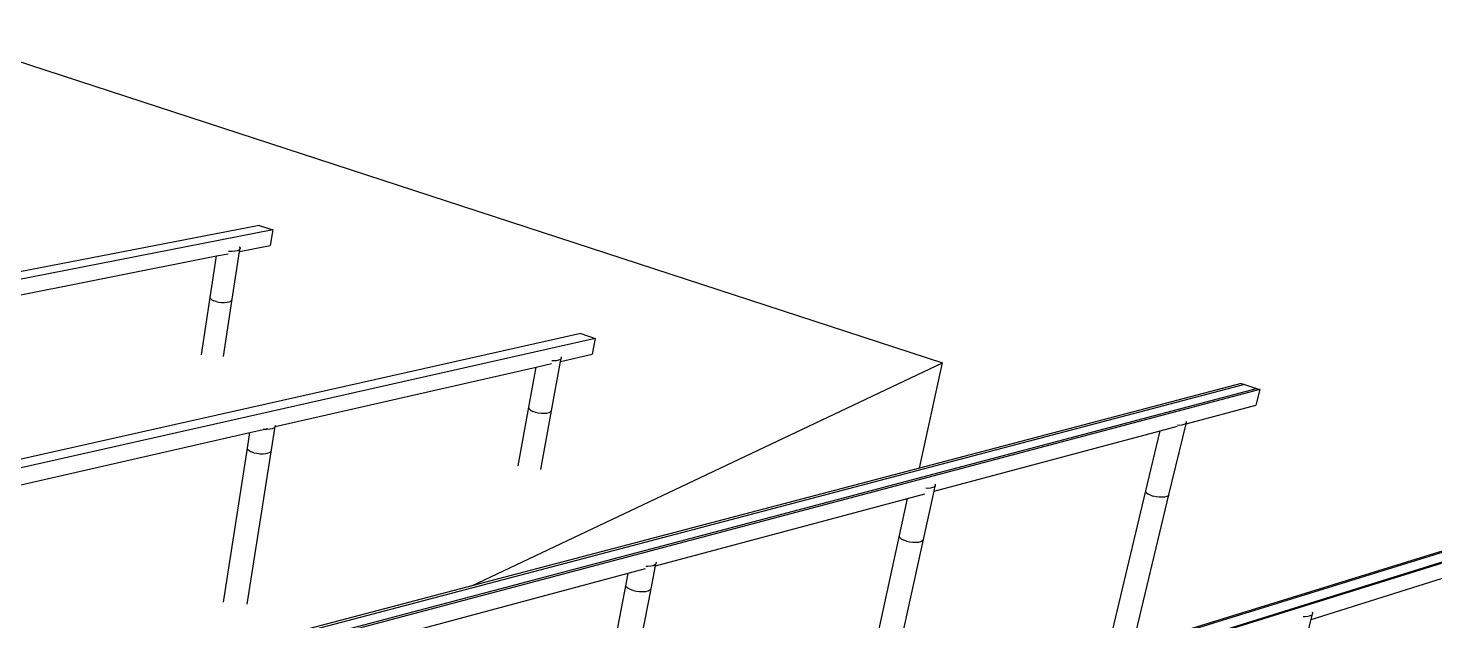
# Model space of a CAD drawing. Header units: inches. Extents: x -1339 to 1886, y -1058 to 789.
# Drawn here: x 789 to 1516, y 470 to 777 of the extents above; entities that cross this region are included whole.
import ezdxf

# ---------------------------------------------------------------- set-up
doc = ezdxf.new("R2010")
doc.units = ezdxf.units.IN
doc.header["$MEASUREMENT"] = 0

msp = doc.modelspace()

# ---------------------------------------------------------------- linework, layer by layer
for p, q in [((731.14, 777.04), (1261.63, 603.79)), ((915.18, 672.58), (-1068.49, 284.88)), ((908.25, 674.91), (586.98, 612.5)), ((908.25, 674.91), (915.18, 672.58)), ((915.18, 672.58), (913.94, 664.59)), ((898.14, 662.58), (897.62, 662.12)), ((897.87, 663.78), (898.03, 663.64)), ((898.02, 661.44), (913.94, 664.59)), ((898.02, 661.44), (898.28, 663.1)), ((898.03, 663.64), (898.28, 663.1)), ((898.28, 663.1), (898.14, 662.58)), ((747.99, 631.74), (886.12, 659.09)), ((882.87, 637.52), (886.12, 659.09)), ((886.12, 659.09), (892.08, 660.27)), ((892.77, 661.42), (892.27, 661.48)), ((894.24, 661.39), (892.77, 661.42)), ((895.6, 661.5), (894.24, 661.39)), ((894.25, 636.75), (898.02, 661.44)), ((896.76, 661.75), (895.6, 661.5)), ((897.62, 662.12), (896.76, 661.75)), ((878.39, 607.92), (882.87, 637.52)), ((883.11, 636.97), (882.87, 637.52)), ((883.11, 636.97), (883.73, 636.43)), ((883.73, 636.43), (884.67, 635.93)), ((885.88, 635.52), (884.67, 635.93)), ((885.88, 635.52), (887.28, 635.22)), ((887.28, 635.22), (888.76, 635.05)), ((888.76, 635.05), (890.23, 635.02)), ((889.72, 607.14), (894.25, 636.75)), ((890.23, 635.02), (891.58, 635.13)), ((891.58, 635.13), (892.73, 635.38)), ((892.73, 635.38), (893.59, 635.75)), ((893.59, 635.75), (894.11, 636.22)), ((894.11, 636.22), (894.25, 636.75)), ((1074.5, 618.95), (736.64, 543.11)), ((1074.5, 618.95), (1081.96, 616.43)), ((1081.96, 616.43), (-913.68, 165.66)), ((1081.96, 616.43), (1080.44, 608.23)), ((1059.43, 578.93), (1064.11, 604.5)), ((1060.49, 604.74), (1059.63, 604.76)), ((1061.88, 604.86), (1060.49, 604.74)), ((1063.05, 605.13), (1061.88, 604.86)), ((1063.91, 605.52), (1063.05, 605.13)), ((1064.39, 606.02), (1063.91, 605.52)), ((1064.11, 604.5), (1080.44, 608.23)), ((1064.11, 604.5), (1064.39, 606.02)), ((1064.32, 606.85), (1064.47, 606.58)), ((1064.47, 606.58), (1064.39, 606.02)), ((916.48, 570.75), (1051.46, 601.6)), ((1018.25, 488.36), (1261.63, 603.79)), ((1047.71, 580.9), (1051.46, 601.6)), ((1051.46, 601.6), (1059.39, 603.41)), ((1249.8, 549.25), (1261.63, 603.79)), ((1417.79, 592.48), (-732.59, 26.19)), ((-726.13, 21.22), (1424.03, 590.49)), ((1425.68, 589.96), (-724.43, 19.91)), ((1416.15, 593), (1249.8, 549.25)), ((1416.15, 593), (1417.79, 592.48)), ((1417.79, 592.48), (1424.03, 590.49)), ((1425.68, 589.96), (1423.7, 581.92)), ((1424.03, 590.49), (1425.68, 589.96)), ((1042.21, 550.5), (1047.71, 580.9)), ((1047.62, 580.33), (1047.71, 580.9)), ((1047.94, 579.74), (1047.62, 580.33)), ((1047.94, 579.74), (1048.64, 579.15)), ((1048.64, 579.15), (1049.68, 578.62)), ((1050.98, 578.18), (1049.68, 578.62)), ((1050.98, 578.18), (1052.46, 577.85)), ((1052.46, 577.85), (1054.02, 577.67)), ((1053.86, 548.51), (1059.43, 578.93)), ((1054.02, 577.67), (1055.54, 577.64)), ((1055.54, 577.64), (1056.93, 577.76)), ((1056.93, 577.76), (1058.1, 578.03)), ((1058.1, 578.03), (1058.95, 578.43)), ((1058.95, 578.43), (1059.43, 578.93)), ((1387.58, 572.24), (1423.7, 581.92)), ((753.22, 533.42), (903.41, 567.76)), ((902.13, 559.57), (903.41, 567.76)), ((903.41, 567.76), (910.31, 569.33)), ((910.31, 569.33), (912.58, 569.85)), ((910.58, 569.3), (910.31, 569.33)), ((912.19, 569.27), (910.58, 569.3)), ((913.67, 569.4), (912.19, 569.27)), ((914.92, 569.69), (913.67, 569.4)), ((914.57, 558.68), (916.48, 570.75)), ((915.86, 570.11), (914.92, 569.69)), ((916.41, 570.64), (915.86, 570.11)), ((916.56, 571.25), (916.41, 570.64)), ((916.43, 571.54), (916.56, 571.25)), ((916.48, 570.75), (916.56, 571.25)), ((1257.25, 537.3), (1374.16, 568.64)), ((1366.76, 537.52), (1374.16, 568.64)), ((1374.16, 568.64), (1383.13, 571.05)), ((1378.76, 535.52), (1387.58, 572.24)), ((1384.08, 571.42), (1383.23, 571.44)), ((1385.44, 571.55), (1384.08, 571.42)), ((1386.54, 571.82), (1385.44, 571.55)), ((1387.31, 572.22), (1386.54, 571.82)), ((1387.69, 572.72), (1387.31, 572.22)), ((1387.45, 573.56), (1387.66, 573.29)), ((1387.58, 572.24), (1387.69, 572.72)), ((1387.66, 573.29), (1387.69, 572.72)), ((889.65, 479.81), (902.13, 559.57)), ((901.91, 478.89), (914.57, 558.68)), ((902.4, 558.94), (902.13, 559.57)), ((902.4, 558.94), (903.08, 558.31)), ((903.08, 558.31), (904.12, 557.75)), ((905.45, 557.27), (904.12, 557.75)), ((905.45, 557.27), (906.98, 556.93)), ((906.98, 556.93), (908.6, 556.73)), ((908.6, 556.73), (910.2, 556.7)), ((910.2, 556.7), (911.68, 556.83)), ((911.68, 556.83), (912.93, 557.12)), ((912.93, 557.12), (913.86, 557.54)), ((913.86, 557.54), (914.42, 558.08)), ((914.42, 558.08), (914.57, 558.68)), ((1249.8, 549.25), (1018.25, 488.36)), ((1253.98, 538.8), (1253.08, 538.82)), ((1255.42, 538.93), (1253.98, 538.8)), ((1256.6, 539.22), (1255.42, 538.93)), ((1257.44, 539.65), (1256.6, 539.22)), ((1257.25, 537.3), (1257.88, 540.19)), ((1257.88, 540.19), (1257.44, 539.65)), ((1257.7, 541.1), (1257.9, 540.8)), ((1257.9, 540.8), (1257.88, 540.19)), ((1606.44, 532.39), (-531.31, -128.81)), ((1113.21, 498.69), (1243.47, 533.61)), ((1239.31, 514.42), (1243.47, 533.61)), ((1243.47, 533.61), (1252.47, 536.02)), ((1251.77, 512.28), (1257.25, 537.3)), ((1346.56, 452.62), (1366.76, 537.52)), ((1359.85, 456.73), (1378.76, 535.52)), ((1605.55, 532.67), (1359.85, 456.73)), ((1366.78, 536.94), (1366.76, 537.52)), ((1367.21, 536.34), (1366.78, 536.94)), ((1368.02, 535.74), (1367.21, 536.34)), ((1369.16, 535.2), (1368.02, 535.74)), ((1369.16, 535.2), (1370.54, 534.75)), ((1372.07, 534.42), (1370.54, 534.75)), ((1373.65, 534.23), (1372.07, 534.42)), ((1375.17, 534.2), (1373.65, 534.23)), ((1376.52, 534.32), (1375.17, 534.2)), ((1377.62, 534.6), (1376.52, 534.32)), ((1378.38, 535.01), (1377.62, 534.6)), ((1378.76, 535.52), (1378.38, 535.01)), ((-522.9, -135.29), (1614.06, 529.96)), ((1614.95, 529.68), (-521.92, -136.05)), ((1225.4, 450.18), (1239.31, 514.42)), ((1237.83, 448.54), (1251.77, 512.28)), ((1239.29, 513.8), (1239.31, 514.42)), ((1239.69, 513.16), (1239.29, 513.8)), ((1239.69, 513.16), (1240.5, 512.52)), ((1240.5, 512.52), (1241.65, 511.95)), ((1243.06, 511.46), (1241.65, 511.95)), ((1243.06, 511.46), (1244.64, 511.11)), ((1244.64, 511.11), (1246.29, 510.91)), ((1246.29, 510.91), (1247.88, 510.87)), ((1247.88, 510.87), (1249.32, 511.01)), ((1249.32, 511.01), (1250.5, 511.3)), ((1250.5, 511.3), (1251.33, 511.74)), ((1251.33, 511.74), (1251.77, 512.28)), ((1452.3, 470.95), (1563.4, 505.92)), ((953.2, 455.79), (1099.05, 494.89)), ((1097.94, 489.12), (1099.05, 494.89)), ((1099.05, 494.89), (1108.05, 497.3)), ((1109.19, 498.3), (1108.25, 498.32)), ((1110.72, 498.44), (1109.19, 498.3)), ((1111.99, 498.76), (1110.72, 498.44)), ((1110.9, 486.83), (1113.21, 498.69)), ((1112.91, 499.22), (1111.99, 498.76)), ((1113.43, 499.8), (1112.91, 499.22)), ((1113.21, 498.69), (1113.43, 499.8)), ((1113.32, 500.77), (1113.5, 500.45)), ((1113.5, 500.45), (1113.43, 499.8)), ((1018.25, 488.36), (804.4, 432.13)), ((1075.55, 372.95), (1097.94, 489.12)), ((1097.86, 488.46), (1097.94, 489.12)), ((1098.23, 487.77), (1097.86, 488.46)), ((1098.23, 487.77), (1099.02, 487.09)), ((1090.15, 380.47), (1110.9, 486.83)), ((1099.02, 487.09), (1100.18, 486.47)), ((1101.63, 485.96), (1100.18, 486.47)), ((1101.63, 485.96), (1103.27, 485.58)), ((1103.27, 485.58), (1104.99, 485.36)), ((1104.99, 485.36), (1106.67, 485.33)), ((1106.67, 485.33), (1108.19, 485.47)), ((1108.19, 485.47), (1109.46, 485.79)), ((1109.46, 485.79), (1110.38, 486.25)), ((1110.38, 486.25), (1110.9, 486.83)), ((1452.63, 473.22), (1451.81, 472.75)), ((1452.3, 470.95), (1453.02, 473.8)), ((1453.02, 473.8), (1452.63, 473.22)), ((1452.73, 474.78), (1452.96, 474.46)), ((1452.96, 474.46), (1453.02, 473.8)), ((1445.68, 445.09), (1452.3, 470.95)), ((1449.13, 472.29), (1448.2, 472.31)), ((1450.62, 472.44), (1449.13, 472.29)), ((1451.81, 472.75), (1450.62, 472.44))]:
    msp.add_line(p, q)

doc.saveas('drawing.dxf')
